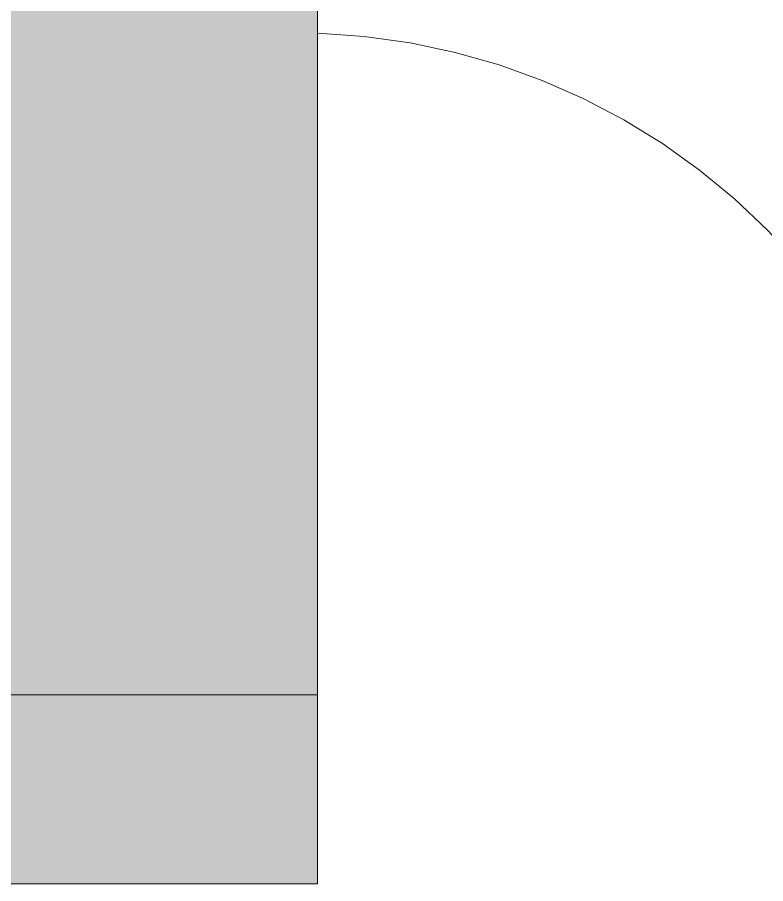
# Model space of a CAD drawing. Header units: metres. Extents: x 0.003 to 0.843, y 0.003 to 0.597.
# Drawn here: x 0.17877 to 0.18474, y 0.48304 to 0.48995 of the extents above; entities that cross this region are included whole.
import ezdxf

# ---------------------------------------------------------------- set-up
doc = ezdxf.new("R2010")
doc.units = ezdxf.units.M
doc.linetypes.add('AUSGEZOGEN', pattern=[0])
doc.linetypes.add('STRICHLINIE', pattern=[19.049999999999997, 12.7, -6.35])
doc.layers.add('Plankopf', color=7, linetype='AUSGEZOGEN', lineweight=13)

msp = doc.modelspace()

# ---------------------------------------------------------------- hatches: boundary and pattern name
at = {"layer": 'Plankopf', "linetype": 'AUSGEZOGEN', "lineweight": 13, "true_color": 0xff7070}
msp.add_hatch(color=11, dxfattribs=at).paths.add_polyline_path([(0.1708364762485622, 0.4951415090015561), (0.1708364762485622, 0.4830384692720812), (0.1811635160177349, 0.4830384692720812), (0.1811635160177349, 0.4951415090015561)])

# ---------------------------------------------------------------- linework, layer by layer
at = {"layer": 'Plankopf', "color": 7, "linetype": 'AUSGEZOGEN', "lineweight": 18}
for p, q in [((0.1811635160177349, 0.4951415090015561), (0.1811635160177349, 0.4830384692720812)), ((0.1811635160177349, 0.4830384692720812), (0.1708364762485622, 0.4830384692720812))]:
    msp.add_line(p, q, dxfattribs=at)
at = {"layer": 'Plankopf', "color": 7, "linetype": 'STRICHLINIE', "lineweight": 18}
msp.add_line((0.1708364762485622, 0.4845456692383923), (0.1811635160177349, 0.4845456692383923), dxfattribs=at)
at = {"layer": 'Plankopf', "color": 7, "linetype": 'STRICHLINIE', "lineweight": 13}
msp.add_arc((0.1809919960215686, 0.4845443892384207), 0.005279999881982802, 24.61997732866453, 88.13842777696412, dxfattribs=at)

doc.saveas('drawing.dxf')
